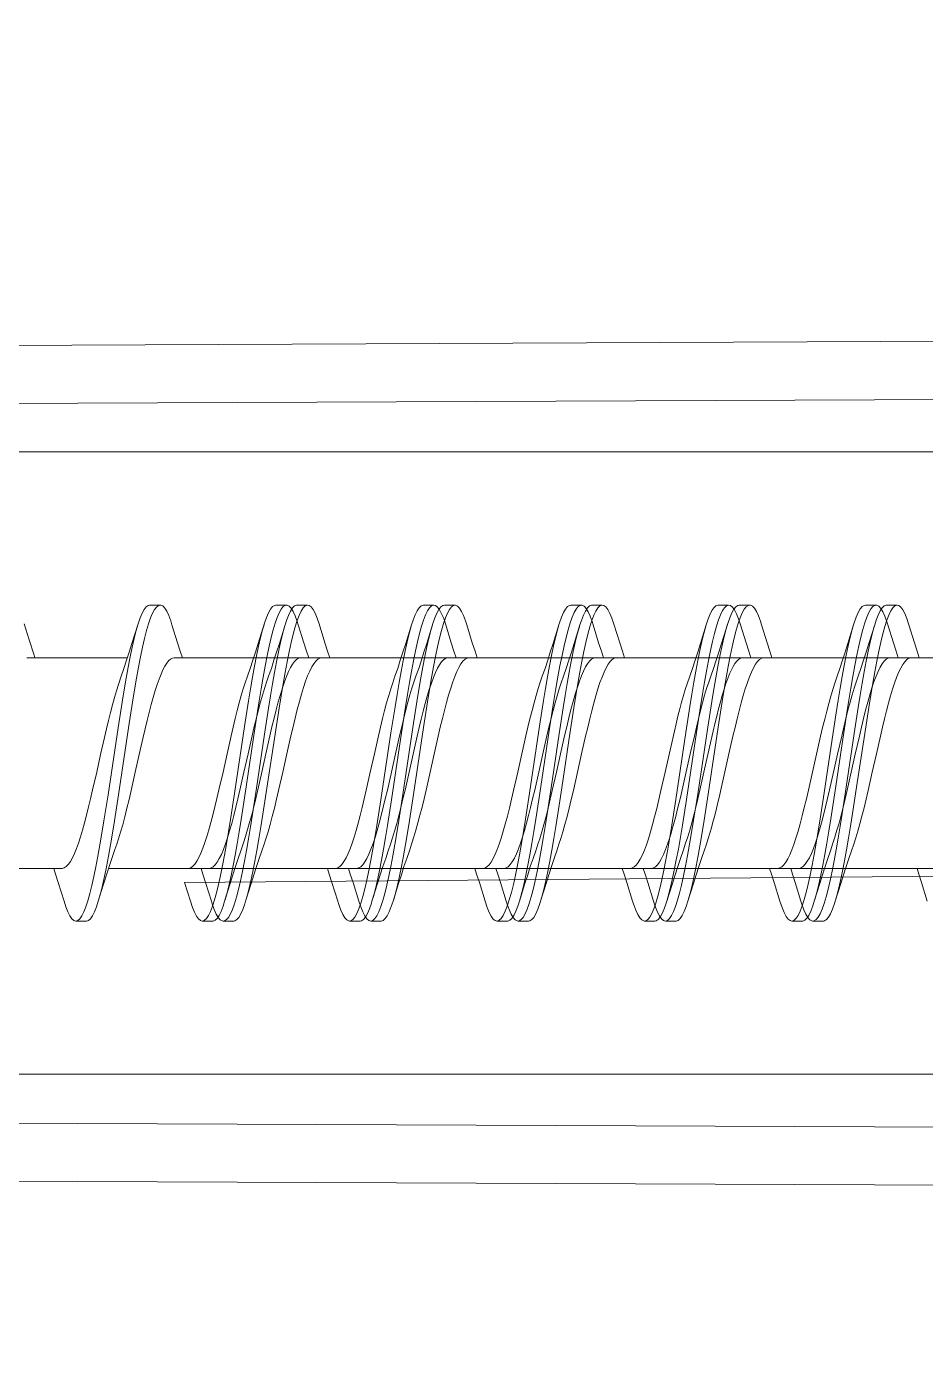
# Model space of a CAD drawing. Header units: millimetres. Extents: x -853320 to 19484, y -510814 to 9708.
# Drawn here: x 14112.3 to 14120.83, y 7580.04 to 7592.81 of the extents above; entities that cross this region are included whole.
import ezdxf

# ---------------------------------------------------------------- set-up
doc = ezdxf.new("R2010")
doc.units = ezdxf.units.MM
for name, color, linetype, lineweight in [('F_DIBOND_soffitto_cassone', 7, 'Continuous', 5), ('F_ELETTRICO', 22, 'Continuous', 5), ('F_IMPIANTO IDRAULICO', 7, 'Continuous', 5), ('F_TUBOLARE sez.40x40', 7, 'Continuous', 5)]:
    doc.layers.add(name, color=color, linetype=linetype, lineweight=lineweight)

# ---------------------------------------------------------------- blocks, each defined once
blk = doc.blocks.new('SCATOLA INCASSO_1 P_sezione e pianta')
at = {"layer": 'F_ELETTRICO'}
for p, q in [((55461.486, -13680.195), (55437.364, -13680.087)), ((55461.477, -13680.747), (55437.364, -13680.639)), ((55462.472, -13681.173), (55437.364, -13681.173)), ((55445.751, -13682.628), (55445.651, -13682.628)), ((55445.951, -13682.628), (55445.851, -13682.628)), ((55447.151, -13682.628), (55447.051, -13682.628)), ((55447.351, -13682.628), (55447.251, -13682.628)), ((55447.291, -13682.652), (55447.31, -13682.68)), ((55447.391, -13682.652), (55447.41, -13682.68)), ((55448.551, -13682.628), (55448.451, -13682.628)), ((55448.751, -13682.628), (55448.651, -13682.628)), ((55449.951, -13682.628), (55449.851, -13682.628)), ((55450.151, -13682.628), (55450.051, -13682.628)), ((55451.351, -13682.628), (55451.251, -13682.628)), ((55451.551, -13682.628), (55451.451, -13682.628)), ((55452.751, -13682.628), (55452.651, -13682.628)), ((55452.704, -13682.669), (55452.723, -13682.704)), ((55452.751, -13682.628), (55452.765, -13682.631)), ((55452.804, -13682.669), (55452.823, -13682.704)), ((55445.731, -13682.722), (55445.75, -13682.772)), ((55445.919, -13682.992), (55445.864, -13682.816)), ((55445.939, -13682.742), (55445.958, -13682.796)), ((55446.119, -13682.992), (55446.064, -13682.816)), ((55447.141, -13682.747), (55447.16, -13682.802)), ((55447.16, -13682.802), (55447.179, -13682.867)), ((55447.319, -13682.992), (55447.26, -13682.802)), ((55447.519, -13682.992), (55447.464, -13682.816)), ((55448.531, -13682.724), (55448.55, -13682.774)), ((55448.719, -13682.992), (55448.664, -13682.816)), ((55448.739, -13682.743), (55448.758, -13682.797)), ((55448.919, -13682.992), (55448.864, -13682.816)), ((55449.941, -13682.748), (55449.96, -13682.803)), ((55450.119, -13682.992), (55450.06, -13682.803)), ((55450.13, -13682.72), (55450.149, -13682.77)), ((55450.319, -13682.992), (55450.264, -13682.816)), ((55451.332, -13682.725), (55451.351, -13682.775)), ((55451.519, -13682.992), (55451.464, -13682.816)), ((55451.54, -13682.744), (55451.559, -13682.799)), ((55451.719, -13682.992), (55451.659, -13682.799)), ((55452.723, -13682.704), (55452.742, -13682.749)), ((55452.742, -13682.749), (55452.761, -13682.805)), ((55452.919, -13682.992), (55452.861, -13682.805)), ((55453.942, -13682.805), (55453.894, -13682.959)), ((55451.762, -13683.128), (55442.717, -13683.128)), ((55444.562, -13683.128), (55445.517, -13683.128)), ((55444.762, -13683.128), (55445.717, -13683.128)), ((55445.962, -13683.128), (55446.917, -13683.128)), ((55446.162, -13683.128), (55447.117, -13683.128)), ((55447.362, -13683.128), (55448.317, -13683.128)), ((55447.562, -13683.128), (55448.517, -13683.128)), ((55448.762, -13683.128), (55449.717, -13683.128)), ((55448.962, -13683.128), (55449.917, -13683.128)), ((55450.162, -13683.128), (55451.117, -13683.128)), ((55450.362, -13683.128), (55451.317, -13683.128)), ((55451.562, -13683.128), (55452.517, -13683.128)), ((55452.962, -13683.128), (55453.917, -13683.128)), ((55447.312, -13683.543), (55447.35, -13683.787)), ((55447.412, -13683.543), (55447.45, -13683.787)), ((55447.52, -13683.592), (55447.558, -13683.838)), ((55447.62, -13683.592), (55447.658, -13683.838)), ((55448.911, -13683.534), (55448.949, -13683.777)), ((55449.011, -13683.534), (55449.049, -13683.777)), ((55450.113, -13683.546), (55450.151, -13683.79)), ((55450.213, -13683.546), (55450.251, -13683.79)), ((55451.711, -13683.537), (55451.749, -13683.78)), ((55451.811, -13683.537), (55451.849, -13683.78)), ((55452.913, -13683.549), (55452.951, -13683.793)), ((55453.013, -13683.549), (55453.051, -13683.793)), ((55445.921, -13683.601), (55445.959, -13683.848)), ((55446.021, -13683.601), (55446.059, -13683.848)), ((55446.129, -13683.651), (55446.167, -13683.9)), ((55446.229, -13683.651), (55446.267, -13683.9)), ((55448.722, -13683.604), (55448.76, -13683.851)), ((55448.822, -13683.604), (55448.86, -13683.851)), ((55450.32, -13683.595), (55450.359, -13683.842)), ((55450.42, -13683.595), (55450.459, -13683.842)), ((55451.522, -13683.607), (55451.56, -13683.854)), ((55451.622, -13683.607), (55451.66, -13683.854)), ((55445.959, -13683.848), (55446.036, -13684.358)), ((55446.059, -13683.848), (55446.136, -13684.358)), ((55447.35, -13683.787), (55447.445, -13684.423)), ((55447.399, -13683.826), (55447.433, -13683.976)), ((55447.45, -13683.787), (55447.545, -13684.423)), ((55447.558, -13683.838), (55447.653, -13684.475)), ((55447.658, -13683.838), (55447.753, -13684.475)), ((55447.801, -13683.976), (55447.767, -13683.826)), ((55448.949, -13683.777), (55449.044, -13684.413)), ((55449.049, -13683.777), (55449.144, -13684.413)), ((55450.151, -13683.79), (55450.246, -13684.426)), ((55450.251, -13683.79), (55450.346, -13684.426)), ((55450.359, -13683.842), (55450.454, -13684.478)), ((55450.459, -13683.842), (55450.554, -13684.478)), ((55451.749, -13683.78), (55451.844, -13684.417)), ((55451.849, -13683.78), (55451.944, -13684.417)), ((55452.951, -13683.793), (55453.046, -13684.43)), ((55453.051, -13683.793), (55453.146, -13684.43)), ((55446.009, -13683.871), (55446.048, -13684.042)), ((55446.167, -13683.9), (55446.244, -13684.41)), ((55446.267, -13683.9), (55446.344, -13684.41)), ((55447.21, -13683.871), (55447.248, -13684.041)), ((55447.616, -13684.041), (55447.577, -13683.871)), ((55448.76, -13683.851), (55448.836, -13684.362)), ((55448.86, -13683.851), (55448.936, -13684.362)), ((55449.216, -13684.041), (55449.177, -13683.87)), ((55450.416, -13684.041), (55450.377, -13683.868)), ((55451.56, -13683.854), (55451.637, -13684.365)), ((55451.66, -13683.854), (55451.737, -13684.365)), ((55451.816, -13684.041), (55451.777, -13683.868)), ((55447.248, -13684.041), (55447.312, -13684.326)), ((55447.68, -13684.326), (55447.616, -13684.041)), ((55445.887, -13684.215), (55445.926, -13684.387)), ((55446.293, -13684.383), (55446.254, -13684.214)), ((55446.493, -13684.385), (55446.454, -13684.214)), ((55448.687, -13684.215), (55448.726, -13684.388)), ((55448.887, -13684.214), (55448.926, -13684.387)), ((55449.093, -13684.386), (55449.055, -13684.215)), ((55450.087, -13684.214), (55450.125, -13684.384)), ((55450.287, -13684.214), (55450.325, -13684.384)), ((55450.693, -13684.385), (55450.655, -13684.214)), ((55451.487, -13684.214), (55451.526, -13684.387)), ((55451.686, -13684.213), (55451.724, -13684.381)), ((55452.093, -13684.383), (55452.054, -13684.214)), ((55452.887, -13684.215), (55452.926, -13684.388)), ((55453.293, -13684.383), (55453.254, -13684.214)), ((55446.036, -13684.358), (55446.074, -13684.607)), ((55446.136, -13684.358), (55446.174, -13684.607)), ((55447.312, -13684.326), (55447.341, -13684.454)), ((55447.709, -13684.454), (55447.68, -13684.326)), ((55446.244, -13684.41), (55446.282, -13684.657)), ((55446.344, -13684.41), (55446.382, -13684.657)), ((55447.445, -13684.423), (55447.484, -13684.669)), ((55447.545, -13684.423), (55447.584, -13684.669)), ((55447.653, -13684.475), (55447.691, -13684.718)), ((55447.753, -13684.475), (55447.791, -13684.718)), ((55448.836, -13684.362), (55448.874, -13684.61)), ((55448.936, -13684.362), (55448.974, -13684.61)), ((55449.044, -13684.413), (55449.082, -13684.66)), ((55449.144, -13684.413), (55449.182, -13684.66)), ((55450.246, -13684.426), (55450.284, -13684.672)), ((55450.346, -13684.426), (55450.384, -13684.672)), ((55450.454, -13684.478), (55450.492, -13684.721)), ((55450.554, -13684.478), (55450.592, -13684.721)), ((55451.637, -13684.365), (55451.675, -13684.613)), ((55451.737, -13684.365), (55451.775, -13684.613)), ((55451.844, -13684.417), (55451.883, -13684.663)), ((55451.944, -13684.417), (55451.983, -13684.663)), ((55453.046, -13684.43), (55453.085, -13684.675)), ((55453.146, -13684.43), (55453.185, -13684.675)), ((55447.445, -13684.843), (55447.463, -13684.897)), ((55447.535, -13685.111), (55447.56, -13685.189)), ((55447.541, -13685.006), (55447.56, -13685.107)), ((55447.56, -13685.107), (55447.579, -13685.2)), ((55452.385, -13685.128), (55443.34, -13685.128)), ((55445.185, -13685.128), (55446.14, -13685.128)), ((55445.385, -13685.128), (55446.34, -13685.128)), ((55446.585, -13685.128), (55447.54, -13685.128)), ((55446.785, -13685.128), (55447.74, -13685.128)), ((55447.56, -13685.189), (55447.586, -13685.27)), ((55447.985, -13685.128), (55448.94, -13685.128)), ((55448.185, -13685.128), (55449.14, -13685.128)), ((55449.385, -13685.128), (55450.34, -13685.128)), ((55449.585, -13685.128), (55450.54, -13685.128)), ((55450.785, -13685.128), (55451.74, -13685.128)), ((55450.985, -13685.128), (55451.94, -13685.128)), ((55452.185, -13685.128), (55453.14, -13685.128)), ((55453.148, -13685.152), (55453.194, -13685.296)), ((55453.585, -13685.128), (55454.54, -13685.128)), ((55446.186, -13685.27), (55446.239, -13685.44)), ((55446.386, -13685.27), (55446.439, -13685.44)), ((55447.586, -13685.27), (55447.639, -13685.44)), ((55447.786, -13685.27), (55447.844, -13685.457)), ((55448.986, -13685.27), (55449.039, -13685.44)), ((55449.186, -13685.27), (55449.239, -13685.44)), ((55450.386, -13685.27), (55450.439, -13685.44)), ((55450.586, -13685.27), (55450.639, -13685.44)), ((55451.786, -13685.27), (55451.839, -13685.44)), ((55451.986, -13685.27), (55452.039, -13685.44)), ((55453.194, -13685.296), (55453.239, -13685.44)), ((55446.345, -13685.461), (55446.364, -13685.515)), ((55446.553, -13685.484), (55446.572, -13685.534)), ((55447.755, -13685.49), (55447.774, -13685.539)), ((55447.944, -13685.457), (55447.963, -13685.511)), ((55449.146, -13685.463), (55449.165, -13685.516)), ((55449.354, -13685.486), (55449.373, -13685.535)), ((55450.556, -13685.491), (55450.575, -13685.54)), ((55450.744, -13685.458), (55450.763, -13685.512)), ((55451.946, -13685.464), (55451.965, -13685.517)), ((55452.154, -13685.487), (55452.173, -13685.536)), ((55453.356, -13685.493), (55453.375, -13685.541)), ((55446.351, -13685.628), (55446.451, -13685.628)), ((55446.551, -13685.628), (55446.651, -13685.628)), ((55447.751, -13685.628), (55447.851, -13685.628)), ((55447.951, -13685.628), (55448.051, -13685.628)), ((55449.151, -13685.628), (55449.251, -13685.628)), ((55449.351, -13685.628), (55449.451, -13685.628)), ((55450.551, -13685.628), (55450.651, -13685.628)), ((55450.751, -13685.628), (55450.851, -13685.628)), ((55451.951, -13685.628), (55452.051, -13685.628)), ((55452.151, -13685.628), (55452.251, -13685.628)), ((55453.351, -13685.628), (55453.451, -13685.628)), ((55468.094, -13687.082), (55437.364, -13687.082)), ((55437.364, -13687.617), (55468.094, -13687.489)), ((55437.364, -13688.169), (55468.094, -13688.041))]:
    blk.add_line(p, q, dxfattribs=at)
for points in [[(55445.539, -13682.816), (55445.559, -13682.754), (55445.578, -13682.707), (55445.598, -13682.671), (55445.617, -13682.646), (55445.636, -13682.631), (55445.651, -13682.628)], [(55445.651, -13682.628), (55445.655, -13682.628), (55445.674, -13682.635), (55445.693, -13682.654), (55445.712, -13682.683), (55445.731, -13682.722)], [(55445.739, -13682.816), (55445.748, -13682.786), (55445.767, -13682.733), (55445.786, -13682.691), (55445.805, -13682.66), (55445.824, -13682.639), (55445.843, -13682.629), (55445.851, -13682.628)], [(55445.751, -13682.628), (55445.755, -13682.628), (55445.774, -13682.635), (55445.793, -13682.654), (55445.812, -13682.683), (55445.831, -13682.722), (55445.85, -13682.772), (55445.864, -13682.816)], [(55445.851, -13682.628), (55445.863, -13682.63), (55445.882, -13682.642), (55445.901, -13682.664), (55445.92, -13682.698), (55445.939, -13682.742)], [(55445.951, -13682.628), (55445.963, -13682.63), (55445.982, -13682.642), (55446.001, -13682.664), (55446.02, -13682.698), (55446.039, -13682.742), (55446.058, -13682.796), (55446.064, -13682.816)], [(55446.939, -13682.816), (55446.95, -13682.78), (55446.969, -13682.728), (55446.988, -13682.687), (55447.007, -13682.657), (55447.026, -13682.637), (55447.045, -13682.628), (55447.051, -13682.628)], [(55447.051, -13682.628), (55447.064, -13682.63), (55447.084, -13682.643), (55447.103, -13682.667), (55447.122, -13682.702), (55447.141, -13682.747)], [(55447.139, -13682.816), (55447.158, -13682.757), (55447.177, -13682.71), (55447.196, -13682.674), (55447.215, -13682.648), (55447.234, -13682.632), (55447.251, -13682.628)], [(55447.151, -13682.628), (55447.164, -13682.63), (55447.184, -13682.643), (55447.203, -13682.667), (55447.222, -13682.702), (55447.241, -13682.747), (55447.26, -13682.802)], [(55447.251, -13682.628), (55447.253, -13682.628), (55447.272, -13682.634), (55447.291, -13682.652)], [(55447.31, -13682.68), (55447.329, -13682.719), (55447.348, -13682.768)], [(55447.351, -13682.628), (55447.353, -13682.628), (55447.372, -13682.634), (55447.391, -13682.652)], [(55447.41, -13682.68), (55447.429, -13682.719), (55447.448, -13682.768), (55447.464, -13682.816)], [(55448.341, -13682.808), (55448.36, -13682.752), (55448.379, -13682.706), (55448.398, -13682.67), (55448.417, -13682.645), (55448.436, -13682.631), (55448.451, -13682.628)], [(55448.451, -13682.628), (55448.455, -13682.628), (55448.474, -13682.636), (55448.493, -13682.654), (55448.512, -13682.684), (55448.531, -13682.724)], [(55448.539, -13682.816), (55448.549, -13682.784), (55448.568, -13682.732), (55448.587, -13682.69), (55448.606, -13682.659), (55448.625, -13682.638), (55448.644, -13682.629), (55448.651, -13682.628)], [(55448.551, -13682.628), (55448.555, -13682.628), (55448.574, -13682.636), (55448.593, -13682.654), (55448.612, -13682.684), (55448.631, -13682.724), (55448.65, -13682.774), (55448.664, -13682.816)], [(55448.651, -13682.628), (55448.663, -13682.63), (55448.682, -13682.642), (55448.701, -13682.665), (55448.72, -13682.699), (55448.739, -13682.743)], [(55448.751, -13682.628), (55448.763, -13682.63), (55448.782, -13682.642), (55448.801, -13682.665), (55448.82, -13682.699), (55448.839, -13682.743), (55448.858, -13682.797), (55448.864, -13682.816)], [(55449.739, -13682.816), (55449.751, -13682.778), (55449.77, -13682.727), (55449.789, -13682.687), (55449.808, -13682.656), (55449.827, -13682.637), (55449.846, -13682.628), (55449.851, -13682.628)], [(55449.851, -13682.628), (55449.865, -13682.631), (55449.884, -13682.644), (55449.903, -13682.668), (55449.922, -13682.703), (55449.941, -13682.748)], [(55449.939, -13682.816), (55449.958, -13682.756), (55449.978, -13682.709), (55449.997, -13682.673), (55450.016, -13682.647), (55450.035, -13682.632), (55450.051, -13682.628)], [(55449.951, -13682.628), (55449.965, -13682.631), (55449.984, -13682.644), (55450.003, -13682.668), (55450.022, -13682.703), (55450.041, -13682.748), (55450.06, -13682.803)], [(55450.051, -13682.628), (55450.054, -13682.628), (55450.073, -13682.635), (55450.092, -13682.652), (55450.111, -13682.681), (55450.13, -13682.72)], [(55450.151, -13682.628), (55450.154, -13682.628), (55450.173, -13682.635), (55450.192, -13682.652), (55450.211, -13682.681), (55450.23, -13682.72), (55450.249, -13682.77), (55450.264, -13682.816)], [(55451.141, -13682.807), (55451.16, -13682.751), (55451.179, -13682.705), (55451.199, -13682.67), (55451.218, -13682.645), (55451.237, -13682.631), (55451.251, -13682.628)], [(55451.251, -13682.628), (55451.256, -13682.628), (55451.275, -13682.636), (55451.294, -13682.655), (55451.313, -13682.685), (55451.332, -13682.725)], [(55451.339, -13682.816), (55451.349, -13682.783), (55451.368, -13682.731), (55451.387, -13682.689), (55451.406, -13682.658), (55451.425, -13682.638), (55451.444, -13682.628), (55451.451, -13682.628)], [(55451.351, -13682.628), (55451.356, -13682.628), (55451.375, -13682.636), (55451.394, -13682.655), (55451.413, -13682.685), (55451.432, -13682.725), (55451.451, -13682.775), (55451.464, -13682.816)], [(55451.451, -13682.628), (55451.463, -13682.63), (55451.483, -13682.642), (55451.502, -13682.666), (55451.521, -13682.7), (55451.54, -13682.744)], [(55451.551, -13682.628), (55451.563, -13682.63), (55451.583, -13682.642), (55451.602, -13682.666), (55451.621, -13682.7), (55451.64, -13682.744), (55451.659, -13682.799)], [(55452.539, -13682.816), (55452.551, -13682.777), (55452.57, -13682.726), (55452.589, -13682.686), (55452.608, -13682.656), (55452.627, -13682.636), (55452.646, -13682.628), (55452.651, -13682.628)], [(55452.651, -13682.628), (55452.665, -13682.631), (55452.684, -13682.644), (55452.704, -13682.669)], [(55452.765, -13682.631), (55452.784, -13682.644), (55452.804, -13682.669)], [(55445.539, -13682.816), (55445.486, -13682.985), (55445.46, -13683.066), (55445.44, -13683.128)], [(55445.739, -13682.816), (55445.686, -13682.985), (55445.66, -13683.066), (55445.64, -13683.128)], [(55445.75, -13682.772), (55445.769, -13682.832), (55445.788, -13682.901), (55445.807, -13682.98), (55445.826, -13683.066), (55445.845, -13683.161)], [(55445.864, -13682.816), (55445.869, -13682.832), (55445.888, -13682.901), (55445.907, -13682.98), (55445.926, -13683.066), (55445.945, -13683.161)], [(55445.958, -13682.796), (55445.977, -13682.859), (55445.996, -13682.933)], [(55446.064, -13682.816), (55446.077, -13682.859), (55446.096, -13682.933), (55446.115, -13683.014), (55446.134, -13683.104)], [(55446.939, -13682.816), (55446.886, -13682.985), (55446.86, -13683.066), (55446.84, -13683.128)], [(55447.139, -13682.816), (55447.086, -13682.985), (55447.06, -13683.066), (55447.04, -13683.128)], [(55447.264, -13682.816), (55447.279, -13682.867), (55447.298, -13682.94), (55447.317, -13683.023), (55447.336, -13683.114), (55447.355, -13683.212), (55447.374, -13683.317), (55447.393, -13683.427), (55447.412, -13683.543)], [(55447.348, -13682.768), (55447.368, -13682.827), (55447.387, -13682.896), (55447.406, -13682.973), (55447.425, -13683.059), (55447.444, -13683.153), (55447.463, -13683.254), (55447.482, -13683.361), (55447.501, -13683.474), (55447.52, -13683.592)], [(55447.464, -13682.816), (55447.468, -13682.827), (55447.487, -13682.896), (55447.506, -13682.973), (55447.525, -13683.059), (55447.544, -13683.153)], [(55448.341, -13682.808), (55448.286, -13682.985), (55448.26, -13683.066), (55448.24, -13683.128)], [(55448.539, -13682.816), (55448.486, -13682.985), (55448.46, -13683.066), (55448.44, -13683.128)], [(55448.55, -13682.774), (55448.569, -13682.834), (55448.589, -13682.903), (55448.608, -13682.982), (55448.627, -13683.069), (55448.646, -13683.163)], [(55448.664, -13682.816), (55448.669, -13682.834), (55448.689, -13682.903), (55448.708, -13682.982), (55448.727, -13683.069), (55448.746, -13683.163)], [(55448.758, -13682.797), (55448.777, -13682.861), (55448.796, -13682.935)], [(55448.864, -13682.816), (55448.877, -13682.861), (55448.896, -13682.935), (55448.915, -13683.016), (55448.934, -13683.107)], [(55449.739, -13682.816), (55449.686, -13682.985), (55449.66, -13683.066), (55449.64, -13683.128)], [(55449.939, -13682.816), (55449.886, -13682.985), (55449.86, -13683.066), (55449.84, -13683.128)], [(55449.96, -13682.803), (55449.979, -13682.868), (55449.998, -13682.942), (55450.017, -13683.025), (55450.036, -13683.116)], [(55450.064, -13682.816), (55450.079, -13682.868), (55450.098, -13682.942), (55450.117, -13683.025), (55450.136, -13683.116)], [(55450.149, -13682.77), (55450.168, -13682.829), (55450.187, -13682.898), (55450.206, -13682.975), (55450.225, -13683.062), (55450.244, -13683.156)], [(55450.264, -13682.816), (55450.268, -13682.829), (55450.287, -13682.898), (55450.306, -13682.975), (55450.325, -13683.062), (55450.344, -13683.156)], [(55451.141, -13682.807), (55451.086, -13682.985), (55451.06, -13683.066), (55451.04, -13683.128)], [(55451.339, -13682.816), (55451.286, -13682.985), (55451.26, -13683.066), (55451.24, -13683.128)], [(55451.351, -13682.775), (55451.37, -13682.835), (55451.389, -13682.905), (55451.408, -13682.984), (55451.427, -13683.071), (55451.446, -13683.166)], [(55451.464, -13682.816), (55451.47, -13682.835), (55451.489, -13682.905), (55451.508, -13682.984), (55451.527, -13683.071), (55451.546, -13683.166)], [(55451.559, -13682.799), (55451.578, -13682.863), (55451.597, -13682.936)], [(55451.664, -13682.816), (55451.678, -13682.863), (55451.697, -13682.936), (55451.716, -13683.019), (55451.735, -13683.109)], [(55452.539, -13682.816), (55452.486, -13682.985), (55452.46, -13683.066), (55452.44, -13683.128)], [(55452.761, -13682.805), (55452.78, -13682.87), (55452.799, -13682.944), (55452.818, -13683.028), (55452.837, -13683.119), (55452.856, -13683.217), (55452.875, -13683.322), (55452.894, -13683.433), (55452.913, -13683.549)], [(55452.823, -13682.704), (55452.842, -13682.749), (55452.861, -13682.805)], [(55452.864, -13682.816), (55452.88, -13682.87), (55452.899, -13682.944), (55452.918, -13683.028), (55452.937, -13683.119)], [(55445.996, -13682.933), (55446.015, -13683.014), (55446.034, -13683.104)], [(55447.179, -13682.867), (55447.198, -13682.94), (55447.217, -13683.023), (55447.236, -13683.114)], [(55448.796, -13682.935), (55448.815, -13683.016), (55448.834, -13683.107)], [(55451.597, -13682.936), (55451.616, -13683.019), (55451.635, -13683.109)], [(55446.04, -13683.359), (55446.021, -13683.303), (55445.995, -13683.229), (55445.97, -13683.152), (55445.945, -13683.073), (55445.919, -13682.992)], [(55446.244, -13683.37), (55446.221, -13683.303), (55446.195, -13683.229), (55446.17, -13683.152), (55446.145, -13683.073), (55446.119, -13682.992)], [(55447.44, -13683.359), (55447.421, -13683.303), (55447.395, -13683.229), (55447.37, -13683.152), (55447.345, -13683.073), (55447.319, -13682.992)], [(55447.621, -13683.303), (55447.595, -13683.229), (55447.57, -13683.152), (55447.545, -13683.073), (55447.519, -13682.992)], [(55448.842, -13683.366), (55448.821, -13683.303), (55448.795, -13683.229), (55448.77, -13683.152), (55448.745, -13683.073), (55448.719, -13682.992)], [(55449.04, -13683.359), (55449.021, -13683.303), (55448.995, -13683.229), (55448.97, -13683.152), (55448.945, -13683.073), (55448.919, -13682.992)], [(55450.24, -13683.359), (55450.221, -13683.303), (55450.195, -13683.229), (55450.17, -13683.152), (55450.145, -13683.073), (55450.119, -13682.992)], [(55450.442, -13683.365), (55450.421, -13683.303), (55450.395, -13683.229), (55450.37, -13683.152), (55450.345, -13683.073), (55450.319, -13682.992)], [(55451.64, -13683.359), (55451.621, -13683.303), (55451.595, -13683.229), (55451.57, -13683.152), (55451.545, -13683.073), (55451.519, -13682.992)], [(55451.842, -13683.366), (55451.821, -13683.303), (55451.795, -13683.229), (55451.77, -13683.152), (55451.745, -13683.073), (55451.719, -13682.992)], [(55453.021, -13683.303), (55452.995, -13683.229), (55452.97, -13683.152), (55452.945, -13683.073), (55452.919, -13682.992)], [(55453.894, -13682.959), (55453.848, -13683.103), (55453.84, -13683.128)], [(55445.517, -13683.128), (55445.519, -13683.128), (55445.539, -13683.133), (55445.559, -13683.145), (55445.579, -13683.165), (55445.598, -13683.193), (55445.617, -13683.227), (55445.637, -13683.268), (55445.656, -13683.315), (55445.675, -13683.368), (55445.694, -13683.427), (55445.713, -13683.49), (55445.732, -13683.559), (55445.752, -13683.631), (55445.771, -13683.708), (55445.79, -13683.788), (55445.81, -13683.871)], [(55445.717, -13683.128), (55445.736, -13683.131), (55445.755, -13683.142), (55445.774, -13683.16), (55445.793, -13683.185), (55445.813, -13683.218), (55445.832, -13683.257), (55445.851, -13683.303), (55445.871, -13683.355), (55445.89, -13683.414), (55445.91, -13683.479), (55445.93, -13683.55), (55445.95, -13683.626), (55445.97, -13683.705), (55445.99, -13683.787), (55446.009, -13683.871)], [(55445.845, -13683.161), (55445.864, -13683.262), (55445.883, -13683.37), (55445.902, -13683.483), (55445.921, -13683.601)], [(55445.945, -13683.161), (55445.964, -13683.262), (55445.983, -13683.37), (55446.002, -13683.483), (55446.021, -13683.601)], [(55446.034, -13683.104), (55446.053, -13683.202), (55446.072, -13683.306), (55446.091, -13683.416), (55446.11, -13683.531), (55446.129, -13683.651)], [(55446.134, -13683.104), (55446.153, -13683.202), (55446.172, -13683.306), (55446.191, -13683.416), (55446.21, -13683.531), (55446.229, -13683.651)], [(55446.917, -13683.128), (55446.937, -13683.132), (55446.957, -13683.143), (55446.976, -13683.163), (55446.996, -13683.189), (55447.015, -13683.222), (55447.034, -13683.263), (55447.054, -13683.31), (55447.073, -13683.363), (55447.093, -13683.422), (55447.112, -13683.487), (55447.132, -13683.557), (55447.152, -13683.631), (55447.171, -13683.709), (55447.19, -13683.789), (55447.21, -13683.871)], [(55447.117, -13683.128), (55447.12, -13683.128), (55447.139, -13683.132), (55447.157, -13683.144)], [(55447.157, -13683.144), (55447.174, -13683.16), (55447.191, -13683.182), (55447.208, -13683.21), (55447.225, -13683.243), (55447.242, -13683.281), (55447.26, -13683.325), (55447.277, -13683.373), (55447.294, -13683.427), (55447.312, -13683.485), (55447.329, -13683.547), (55447.347, -13683.613), (55447.364, -13683.682), (55447.382, -13683.754), (55447.399, -13683.826)], [(55447.236, -13683.114), (55447.255, -13683.212), (55447.274, -13683.317), (55447.293, -13683.427), (55447.312, -13683.543)], [(55447.544, -13683.153), (55447.563, -13683.254), (55447.582, -13683.361), (55447.601, -13683.474), (55447.62, -13683.592)], [(55448.317, -13683.128), (55448.338, -13683.132), (55448.357, -13683.144), (55448.377, -13683.163), (55448.396, -13683.19), (55448.416, -13683.223), (55448.435, -13683.264), (55448.454, -13683.311), (55448.474, -13683.364), (55448.493, -13683.423), (55448.513, -13683.488), (55448.532, -13683.558), (55448.552, -13683.632), (55448.571, -13683.709), (55448.59, -13683.789), (55448.61, -13683.871)], [(55448.517, -13683.128), (55448.535, -13683.131), (55448.554, -13683.141), (55448.573, -13683.159), (55448.592, -13683.184), (55448.611, -13683.215), (55448.63, -13683.254), (55448.649, -13683.299), (55448.669, -13683.35), (55448.688, -13683.408), (55448.708, -13683.473), (55448.728, -13683.544), (55448.749, -13683.619), (55448.769, -13683.699), (55448.789, -13683.783), (55448.809, -13683.868)], [(55448.646, -13683.163), (55448.665, -13683.265), (55448.684, -13683.373), (55448.703, -13683.486), (55448.722, -13683.604)], [(55448.746, -13683.163), (55448.765, -13683.265), (55448.784, -13683.373), (55448.803, -13683.486), (55448.822, -13683.604)], [(55448.834, -13683.107), (55448.854, -13683.204), (55448.873, -13683.308), (55448.892, -13683.419), (55448.911, -13683.534)], [(55448.934, -13683.107), (55448.954, -13683.204), (55448.973, -13683.308), (55448.992, -13683.419), (55449.011, -13683.534)], [(55449.717, -13683.128), (55449.736, -13683.131), (55449.755, -13683.142), (55449.775, -13683.161), (55449.794, -13683.186), (55449.813, -13683.219), (55449.833, -13683.258), (55449.852, -13683.305), (55449.871, -13683.357), (55449.891, -13683.416), (55449.911, -13683.482), (55449.931, -13683.553), (55449.951, -13683.628), (55449.97, -13683.706), (55449.99, -13683.788), (55450.01, -13683.871)], [(55449.917, -13683.128), (55449.939, -13683.133), (55449.959, -13683.146), (55449.979, -13683.166), (55449.999, -13683.194), (55450.018, -13683.228), (55450.037, -13683.269), (55450.056, -13683.316), (55450.075, -13683.369), (55450.095, -13683.428), (55450.114, -13683.492), (55450.133, -13683.561), (55450.152, -13683.634), (55450.171, -13683.71), (55450.191, -13683.79), (55450.21, -13683.872)], [(55450.036, -13683.116), (55450.055, -13683.214), (55450.074, -13683.319), (55450.094, -13683.43), (55450.113, -13683.546)], [(55450.136, -13683.116), (55450.155, -13683.214), (55450.174, -13683.319), (55450.194, -13683.43), (55450.213, -13683.546)], [(55450.244, -13683.156), (55450.263, -13683.257), (55450.282, -13683.364), (55450.301, -13683.477), (55450.32, -13683.595)], [(55450.344, -13683.156), (55450.363, -13683.257), (55450.382, -13683.364), (55450.401, -13683.477), (55450.42, -13683.595)], [(55451.117, -13683.128), (55451.135, -13683.131), (55451.154, -13683.141), (55451.173, -13683.159), (55451.192, -13683.184), (55451.211, -13683.215), (55451.23, -13683.254), (55451.25, -13683.299), (55451.269, -13683.351), (55451.289, -13683.409), (55451.308, -13683.474), (55451.329, -13683.544), (55451.349, -13683.62), (55451.369, -13683.7), (55451.389, -13683.783), (55451.409, -13683.869)], [(55451.317, -13683.128), (55451.337, -13683.132), (55451.356, -13683.143), (55451.376, -13683.162), (55451.395, -13683.187), (55451.414, -13683.22), (55451.433, -13683.259), (55451.452, -13683.305), (55451.471, -13683.356), (55451.49, -13683.413), (55451.509, -13683.477), (55451.529, -13683.546), (55451.549, -13683.621), (55451.569, -13683.7), (55451.589, -13683.783), (55451.609, -13683.868)], [(55451.446, -13683.166), (55451.465, -13683.267), (55451.484, -13683.376), (55451.503, -13683.489), (55451.522, -13683.607)], [(55451.546, -13683.166), (55451.565, -13683.267), (55451.584, -13683.376), (55451.603, -13683.489), (55451.622, -13683.607)], [(55451.635, -13683.109), (55451.654, -13683.207), (55451.673, -13683.311), (55451.692, -13683.422), (55451.711, -13683.537)], [(55451.735, -13683.109), (55451.754, -13683.207), (55451.773, -13683.311), (55451.792, -13683.422), (55451.811, -13683.537)], [(55452.517, -13683.128), (55452.535, -13683.131), (55452.553, -13683.141), (55452.571, -13683.157), (55452.589, -13683.178)], [(55452.589, -13683.178), (55452.607, -13683.207), (55452.625, -13683.242), (55452.643, -13683.283), (55452.661, -13683.33), (55452.68, -13683.382), (55452.698, -13683.44), (55452.717, -13683.504), (55452.736, -13683.573), (55452.755, -13683.647), (55452.775, -13683.723), (55452.794, -13683.802), (55452.812, -13683.883)], [(55452.937, -13683.119), (55452.956, -13683.217), (55452.975, -13683.322), (55452.994, -13683.433), (55453.013, -13683.549)], [(55447.767, -13683.826), (55447.75, -13683.754), (55447.733, -13683.683), (55447.715, -13683.614), (55447.698, -13683.548), (55447.68, -13683.486), (55447.663, -13683.428), (55447.645, -13683.374), (55447.621, -13683.303)], [(55453.18, -13683.884), (55453.162, -13683.803), (55453.143, -13683.724), (55453.124, -13683.648), (55453.105, -13683.575), (55453.086, -13683.506), (55453.067, -13683.442), (55453.048, -13683.383), (55453.021, -13683.303)], [(55446.177, -13683.871), (55446.158, -13683.787), (55446.138, -13683.705), (55446.118, -13683.626), (55446.098, -13683.551), (55446.078, -13683.48), (55446.058, -13683.415), (55446.04, -13683.359)], [(55446.378, -13683.873), (55446.359, -13683.79), (55446.339, -13683.711), (55446.32, -13683.634), (55446.301, -13683.561), (55446.282, -13683.493), (55446.263, -13683.429), (55446.244, -13683.37)], [(55447.577, -13683.871), (55447.558, -13683.788), (55447.539, -13683.707), (55447.519, -13683.629), (55447.499, -13683.555), (55447.479, -13683.484), (55447.46, -13683.419), (55447.44, -13683.359)], [(55448.977, -13683.87), (55448.958, -13683.787), (55448.938, -13683.706), (55448.919, -13683.628), (55448.9, -13683.556), (55448.88, -13683.488), (55448.861, -13683.424), (55448.842, -13683.366)], [(55449.177, -13683.87), (55449.158, -13683.788), (55449.139, -13683.707), (55449.119, -13683.63), (55449.1, -13683.556), (55449.08, -13683.486), (55449.061, -13683.421), (55449.04, -13683.359)], [(55450.377, -13683.868), (55450.357, -13683.783), (55450.337, -13683.701), (55450.317, -13683.623), (55450.298, -13683.549), (55450.278, -13683.48), (55450.259, -13683.416), (55450.24, -13683.359)], [(55450.577, -13683.87), (55450.558, -13683.787), (55450.538, -13683.706), (55450.519, -13683.629), (55450.5, -13683.556), (55450.48, -13683.487), (55450.461, -13683.424), (55450.442, -13683.365)], [(55451.777, -13683.868), (55451.757, -13683.782), (55451.737, -13683.699), (55451.717, -13683.62), (55451.697, -13683.545), (55451.677, -13683.475), (55451.657, -13683.411), (55451.64, -13683.359)], [(55451.977, -13683.87), (55451.958, -13683.787), (55451.938, -13683.706), (55451.919, -13683.628), (55451.9, -13683.555), (55451.88, -13683.487), (55451.861, -13683.424), (55451.842, -13683.366)], [(55445.81, -13683.871), (55445.848, -13684.041), (55445.887, -13684.215)], [(55446.254, -13684.214), (55446.216, -13684.042), (55446.177, -13683.871)], [(55446.454, -13684.214), (55446.416, -13684.042), (55446.378, -13683.873)], [(55447.433, -13683.976), (55447.487, -13684.214), (55447.525, -13684.384)], [(55447.894, -13684.389), (55447.855, -13684.215), (55447.801, -13683.976)], [(55448.61, -13683.871), (55448.648, -13684.041), (55448.687, -13684.215)], [(55448.809, -13683.868), (55448.848, -13684.041), (55448.887, -13684.214)], [(55449.055, -13684.215), (55449.016, -13684.041), (55448.977, -13683.87)], [(55450.01, -13683.871), (55450.048, -13684.042), (55450.087, -13684.214)], [(55450.21, -13683.872), (55450.248, -13684.042), (55450.287, -13684.214)], [(55450.655, -13684.214), (55450.616, -13684.041), (55450.577, -13683.87)], [(55451.409, -13683.869), (55451.448, -13684.041), (55451.487, -13684.214)], [(55451.609, -13683.868), (55451.648, -13684.041), (55451.686, -13684.213)], [(55452.054, -13684.214), (55452.016, -13684.041), (55451.977, -13683.87)], [(55452.812, -13683.883), (55452.849, -13684.046), (55452.887, -13684.215)], [(55453.254, -13684.214), (55453.217, -13684.046), (55453.18, -13683.884)], [(55446.048, -13684.042), (55446.087, -13684.214), (55446.125, -13684.384)], [(55449.294, -13684.388), (55449.255, -13684.215), (55449.216, -13684.041)], [(55450.493, -13684.385), (55450.455, -13684.215), (55450.416, -13684.041)], [(55451.893, -13684.385), (55451.855, -13684.214), (55451.816, -13684.041)], [(55445.926, -13684.387), (55445.946, -13684.472), (55445.965, -13684.553), (55445.985, -13684.631), (55446.004, -13684.705), (55446.024, -13684.773), (55446.043, -13684.837), (55446.063, -13684.897)], [(55446.125, -13684.384), (55446.144, -13684.467), (55446.164, -13684.547), (55446.183, -13684.624), (55446.202, -13684.697), (55446.222, -13684.766), (55446.241, -13684.83), (55446.26, -13684.889)], [(55446.585, -13685.128), (55446.583, -13685.128), (55446.563, -13685.123), (55446.543, -13685.11), (55446.523, -13685.089), (55446.504, -13685.061), (55446.484, -13685.027), (55446.465, -13684.986), (55446.446, -13684.939), (55446.427, -13684.886), (55446.408, -13684.827), (55446.389, -13684.763), (55446.369, -13684.694), (55446.35, -13684.621), (55446.331, -13684.545), (55446.312, -13684.465), (55446.293, -13684.383)], [(55446.785, -13685.128), (55446.767, -13685.124), (55446.747, -13685.113), (55446.728, -13685.095), (55446.709, -13685.07), (55446.69, -13685.037), (55446.671, -13684.998), (55446.651, -13684.952), (55446.632, -13684.9), (55446.612, -13684.841), (55446.592, -13684.776), (55446.572, -13684.705), (55446.552, -13684.63), (55446.533, -13684.551), (55446.513, -13684.469), (55446.493, -13684.385)], [(55447.341, -13684.454), (55447.356, -13684.516), (55447.371, -13684.576), (55447.386, -13684.634), (55447.4, -13684.69), (55447.415, -13684.744), (55447.43, -13684.795), (55447.445, -13684.843)], [(55447.525, -13684.384), (55447.544, -13684.466), (55447.563, -13684.546), (55447.583, -13684.623), (55447.602, -13684.696), (55447.621, -13684.765), (55447.64, -13684.829), (55447.66, -13684.887)], [(55447.813, -13684.843), (55447.798, -13684.795), (55447.783, -13684.744), (55447.768, -13684.69), (55447.754, -13684.634), (55447.739, -13684.576), (55447.724, -13684.516), (55447.709, -13684.454)], [(55448.185, -13685.128), (55448.167, -13685.124), (55448.148, -13685.114), (55448.129, -13685.096), (55448.11, -13685.071), (55448.091, -13685.039), (55448.071, -13685), (55448.052, -13684.955), (55448.033, -13684.904), (55448.014, -13684.847), (55447.994, -13684.782), (55447.974, -13684.712), (55447.954, -13684.637), (55447.934, -13684.558), (55447.914, -13684.474), (55447.894, -13684.389)], [(55448.726, -13684.388), (55448.746, -13684.474), (55448.766, -13684.556), (55448.786, -13684.636), (55448.806, -13684.71), (55448.826, -13684.78), (55448.845, -13684.844), (55448.863, -13684.897)], [(55448.926, -13684.387), (55448.946, -13684.472), (55448.966, -13684.555), (55448.986, -13684.635), (55449.006, -13684.711), (55449.026, -13684.781), (55449.046, -13684.846), (55449.063, -13684.897)], [(55449.385, -13685.128), (55449.365, -13685.124), (55449.345, -13685.112), (55449.325, -13685.092), (55449.306, -13685.065), (55449.286, -13685.031), (55449.267, -13684.99), (55449.248, -13684.943), (55449.228, -13684.89), (55449.209, -13684.832), (55449.19, -13684.768), (55449.171, -13684.7), (55449.152, -13684.627), (55449.132, -13684.55), (55449.113, -13684.469), (55449.093, -13684.386)], [(55449.585, -13685.128), (55449.568, -13685.125), (55449.547, -13685.113), (55449.527, -13685.094), (55449.508, -13685.068), (55449.488, -13685.034), (55449.469, -13684.994), (55449.45, -13684.948), (55449.431, -13684.897), (55449.412, -13684.84), (55449.393, -13684.776), (55449.373, -13684.707), (55449.353, -13684.633), (55449.334, -13684.555), (55449.314, -13684.472), (55449.294, -13684.388)], [(55450.125, -13684.384), (55450.144, -13684.466), (55450.163, -13684.546), (55450.183, -13684.622), (55450.202, -13684.695), (55450.221, -13684.764), (55450.24, -13684.828), (55450.259, -13684.887)], [(55450.325, -13684.384), (55450.345, -13684.468), (55450.364, -13684.549), (55450.384, -13684.627), (55450.404, -13684.702), (55450.424, -13684.773), (55450.443, -13684.838), (55450.463, -13684.897)], [(55450.785, -13685.128), (55450.766, -13685.124), (55450.746, -13685.112), (55450.727, -13685.093), (55450.707, -13685.067), (55450.688, -13685.033), (55450.668, -13684.993), (55450.649, -13684.946), (55450.629, -13684.893), (55450.61, -13684.834), (55450.59, -13684.769), (55450.571, -13684.699), (55450.551, -13684.626), (55450.532, -13684.548), (55450.513, -13684.468), (55450.493, -13684.385)], [(55450.985, -13685.128), (55450.964, -13685.123), (55450.944, -13685.111), (55450.924, -13685.09), (55450.905, -13685.063), (55450.885, -13685.029), (55450.866, -13684.988), (55450.847, -13684.942), (55450.828, -13684.889), (55450.809, -13684.831), (55450.79, -13684.768), (55450.771, -13684.7), (55450.752, -13684.627), (55450.732, -13684.55), (55450.713, -13684.469), (55450.693, -13684.385)], [(55451.526, -13684.387), (55451.546, -13684.472), (55451.566, -13684.556), (55451.586, -13684.636), (55451.606, -13684.711), (55451.626, -13684.782), (55451.646, -13684.847), (55451.663, -13684.897)], [(55451.724, -13684.381), (55451.743, -13684.463), (55451.762, -13684.542), (55451.781, -13684.618), (55451.801, -13684.691), (55451.82, -13684.76), (55451.839, -13684.825), (55451.858, -13684.884), (55451.884, -13684.96)], [(55452.185, -13685.128), (55452.166, -13685.124), (55452.147, -13685.113), (55452.127, -13685.094), (55452.108, -13685.068), (55452.089, -13685.035), (55452.069, -13684.995), (55452.05, -13684.949), (55452.03, -13684.896), (55452.011, -13684.837), (55451.991, -13684.772), (55451.971, -13684.701), (55451.952, -13684.626), (55451.932, -13684.548), (55451.913, -13684.468), (55451.893, -13684.385)], [(55452.385, -13685.128), (55452.38, -13685.128), (55452.361, -13685.122), (55452.341, -13685.108), (55452.322, -13685.087), (55452.302, -13685.06), (55452.283, -13685.025), (55452.264, -13684.984), (55452.245, -13684.936), (55452.226, -13684.883), (55452.207, -13684.825), (55452.188, -13684.761), (55452.169, -13684.693), (55452.15, -13684.621), (55452.131, -13684.545), (55452.112, -13684.465), (55452.093, -13684.383)], [(55452.926, -13684.388), (55452.946, -13684.474), (55452.966, -13684.557), (55452.986, -13684.637), (55453.007, -13684.713), (55453.027, -13684.784), (55453.047, -13684.848), (55453.063, -13684.897)], [(55453.585, -13685.128), (55453.583, -13685.128), (55453.563, -13685.123), (55453.543, -13685.11), (55453.523, -13685.089), (55453.504, -13685.062), (55453.485, -13685.028), (55453.466, -13684.987), (55453.446, -13684.94), (55453.427, -13684.887), (55453.408, -13684.828), (55453.389, -13684.764), (55453.37, -13684.695), (55453.35, -13684.622), (55453.331, -13684.545), (55453.312, -13684.466), (55453.293, -13684.383)], [(55446.074, -13684.607), (55446.093, -13684.727), (55446.112, -13684.842), (55446.131, -13684.952), (55446.15, -13685.056), (55446.169, -13685.153)], [(55446.174, -13684.607), (55446.193, -13684.727), (55446.212, -13684.842), (55446.231, -13684.952), (55446.25, -13685.056)], [(55448.874, -13684.61), (55448.893, -13684.73), (55448.912, -13684.845), (55448.931, -13684.955), (55448.95, -13685.059), (55448.97, -13685.156)], [(55448.974, -13684.61), (55448.993, -13684.73), (55449.012, -13684.845), (55449.031, -13684.955), (55449.05, -13685.059)], [(55451.675, -13684.613), (55451.694, -13684.733), (55451.713, -13684.848), (55451.732, -13684.958), (55451.751, -13685.061), (55451.77, -13685.158)], [(55451.775, -13684.613), (55451.794, -13684.733), (55451.813, -13684.848), (55451.832, -13684.958), (55451.851, -13685.061)], [(55446.282, -13684.657), (55446.301, -13684.775), (55446.32, -13684.888), (55446.339, -13684.996), (55446.358, -13685.097)], [(55446.382, -13684.657), (55446.401, -13684.775), (55446.42, -13684.888), (55446.439, -13684.996), (55446.458, -13685.097)], [(55447.484, -13684.669), (55447.503, -13684.787), (55447.522, -13684.899), (55447.541, -13685.006)], [(55447.584, -13684.669), (55447.603, -13684.787), (55447.622, -13684.899), (55447.641, -13685.006), (55447.66, -13685.107), (55447.679, -13685.2)], [(55447.691, -13684.718), (55447.71, -13684.833), (55447.729, -13684.944), (55447.749, -13685.048), (55447.768, -13685.146), (55447.787, -13685.237), (55447.806, -13685.319), (55447.825, -13685.392), (55447.839, -13685.44)], [(55447.791, -13684.718), (55447.81, -13684.833), (55447.829, -13684.944), (55447.849, -13685.048), (55447.868, -13685.146)], [(55449.082, -13684.66), (55449.101, -13684.778), (55449.12, -13684.891), (55449.139, -13684.998), (55449.158, -13685.099)], [(55449.182, -13684.66), (55449.201, -13684.778), (55449.22, -13684.891), (55449.239, -13684.998), (55449.258, -13685.099)], [(55450.284, -13684.672), (55450.303, -13684.789), (55450.322, -13684.902), (55450.341, -13685.009), (55450.36, -13685.109)], [(55450.384, -13684.672), (55450.403, -13684.789), (55450.422, -13684.902), (55450.441, -13685.009), (55450.46, -13685.109)], [(55450.492, -13684.721), (55450.511, -13684.836), (55450.53, -13684.947), (55450.549, -13685.051), (55450.568, -13685.149)], [(55450.592, -13684.721), (55450.611, -13684.836), (55450.63, -13684.947), (55450.649, -13685.051), (55450.668, -13685.149)], [(55451.883, -13684.663), (55451.902, -13684.781), (55451.921, -13684.894), (55451.94, -13685.001), (55451.959, -13685.102)], [(55451.983, -13684.663), (55452.002, -13684.781), (55452.021, -13684.894), (55452.04, -13685.001), (55452.059, -13685.102)], [(55453.085, -13684.675), (55453.104, -13684.792), (55453.123, -13684.905), (55453.142, -13685.012), (55453.161, -13685.112), (55453.18, -13685.205), (55453.199, -13685.29), (55453.218, -13685.367), (55453.239, -13685.44)], [(55453.185, -13684.675), (55453.204, -13684.792), (55453.223, -13684.905), (55453.242, -13685.012), (55453.261, -13685.112)], [(55447.985, -13685.128), (55447.966, -13685.124), (55447.947, -13685.113), (55447.927, -13685.094), (55447.908, -13685.068), (55447.888, -13685.035), (55447.869, -13684.996), (55447.85, -13684.95), (55447.832, -13684.899), (55447.813, -13684.843)], [(55446.063, -13684.897), (55446.084, -13684.96), (55446.109, -13685.034), (55446.135, -13685.111), (55446.16, -13685.189), (55446.186, -13685.27)], [(55446.26, -13684.889), (55446.284, -13684.96), (55446.309, -13685.034), (55446.335, -13685.111), (55446.36, -13685.189), (55446.386, -13685.27)], [(55447.463, -13684.897), (55447.484, -13684.96), (55447.509, -13685.034), (55447.535, -13685.111)], [(55447.66, -13684.887), (55447.684, -13684.96), (55447.709, -13685.034), (55447.735, -13685.111), (55447.76, -13685.189), (55447.786, -13685.27)], [(55448.863, -13684.897), (55448.884, -13684.96), (55448.909, -13685.034), (55448.935, -13685.111), (55448.96, -13685.189), (55448.986, -13685.27)], [(55449.063, -13684.897), (55449.084, -13684.96), (55449.109, -13685.034), (55449.135, -13685.111), (55449.16, -13685.189), (55449.186, -13685.27)], [(55450.259, -13684.887), (55450.284, -13684.96), (55450.309, -13685.034), (55450.335, -13685.111), (55450.36, -13685.189), (55450.386, -13685.27)], [(55450.463, -13684.897), (55450.484, -13684.96), (55450.509, -13685.034), (55450.535, -13685.111), (55450.56, -13685.189), (55450.586, -13685.27)], [(55451.663, -13684.897), (55451.684, -13684.96), (55451.709, -13685.034), (55451.735, -13685.111), (55451.76, -13685.189), (55451.786, -13685.27)], [(55451.884, -13684.96), (55451.909, -13685.034), (55451.935, -13685.111), (55451.96, -13685.189), (55451.986, -13685.27)], [(55453.063, -13684.897), (55453.081, -13684.95), (55453.103, -13685.016), (55453.126, -13685.083), (55453.148, -13685.152)], [(55446.25, -13685.056), (55446.269, -13685.153), (55446.288, -13685.243), (55446.307, -13685.325)], [(55446.358, -13685.097), (55446.377, -13685.191), (55446.396, -13685.278), (55446.415, -13685.356), (55446.434, -13685.425), (55446.439, -13685.44)], [(55446.458, -13685.097), (55446.477, -13685.191), (55446.496, -13685.278), (55446.515, -13685.356), (55446.534, -13685.425), (55446.553, -13685.484)], [(55449.05, -13685.059), (55449.07, -13685.156), (55449.089, -13685.245), (55449.108, -13685.327)], [(55449.158, -13685.099), (55449.177, -13685.193), (55449.196, -13685.28), (55449.215, -13685.358), (55449.235, -13685.426), (55449.239, -13685.44)], [(55449.258, -13685.099), (55449.277, -13685.193), (55449.296, -13685.28), (55449.315, -13685.358), (55449.335, -13685.426), (55449.354, -13685.486)], [(55450.36, -13685.109), (55450.379, -13685.203), (55450.398, -13685.288), (55450.417, -13685.365), (55450.436, -13685.433), (55450.439, -13685.44)], [(55450.46, -13685.109), (55450.479, -13685.203), (55450.498, -13685.288), (55450.517, -13685.365), (55450.536, -13685.433), (55450.556, -13685.491)], [(55451.851, -13685.061), (55451.87, -13685.158), (55451.889, -13685.247), (55451.908, -13685.329)], [(55451.959, -13685.102), (55451.978, -13685.196), (55451.997, -13685.282), (55452.016, -13685.359), (55452.035, -13685.428), (55452.039, -13685.44)], [(55452.059, -13685.102), (55452.078, -13685.196), (55452.097, -13685.282), (55452.116, -13685.359), (55452.135, -13685.428), (55452.154, -13685.487)], [(55453.261, -13685.112), (55453.28, -13685.205), (55453.299, -13685.29), (55453.318, -13685.367), (55453.337, -13685.435), (55453.356, -13685.493)], [(55452.364, -13685.44), (55452.419, -13685.263), (55442.815, -13685.182), (55442.462, -13685.128)], [(55445.364, -13685.44), (55445.419, -13685.263), (55445.445, -13685.182), (55445.462, -13685.128)], [(55446.169, -13685.153), (55446.188, -13685.243), (55446.207, -13685.325), (55446.226, -13685.398), (55446.239, -13685.44)], [(55446.564, -13685.44), (55446.619, -13685.263), (55446.645, -13685.182), (55446.662, -13685.128)], [(55446.764, -13685.44), (55446.819, -13685.263), (55446.845, -13685.182), (55446.862, -13685.128)], [(55447.579, -13685.2), (55447.598, -13685.286), (55447.617, -13685.363), (55447.636, -13685.431), (55447.639, -13685.44)], [(55447.679, -13685.2), (55447.698, -13685.286), (55447.717, -13685.363), (55447.736, -13685.431), (55447.755, -13685.49)], [(55447.868, -13685.146), (55447.887, -13685.237), (55447.906, -13685.319)], [(55447.964, -13685.44), (55448.019, -13685.263), (55448.045, -13685.182), (55448.062, -13685.128)], [(55448.164, -13685.44), (55448.219, -13685.263), (55448.245, -13685.182), (55448.262, -13685.128)], [(55448.97, -13685.156), (55448.989, -13685.245), (55449.008, -13685.327), (55449.027, -13685.399), (55449.039, -13685.44)], [(55449.364, -13685.44), (55449.419, -13685.263), (55449.445, -13685.182), (55449.462, -13685.128)], [(55449.564, -13685.44), (55449.619, -13685.263), (55449.645, -13685.182), (55449.662, -13685.128)], [(55450.568, -13685.149), (55450.587, -13685.239), (55450.606, -13685.321), (55450.625, -13685.394), (55450.639, -13685.44)], [(55450.668, -13685.149), (55450.687, -13685.239), (55450.706, -13685.321)], [(55450.764, -13685.44), (55450.819, -13685.263), (55450.845, -13685.182), (55450.862, -13685.128)], [(55450.964, -13685.44), (55451.019, -13685.263), (55451.045, -13685.182), (55451.062, -13685.128)], [(55451.77, -13685.158), (55451.789, -13685.247), (55451.808, -13685.329), (55451.827, -13685.401), (55451.839, -13685.44)], [(55452.164, -13685.44), (55452.219, -13685.263), (55452.245, -13685.182), (55452.262, -13685.128)], [(55453.564, -13685.44), (55453.619, -13685.263), (55453.645, -13685.182), (55453.662, -13685.128)], [(55446.307, -13685.325), (55446.326, -13685.398), (55446.345, -13685.461)], [(55447.906, -13685.319), (55447.925, -13685.392), (55447.944, -13685.457)], [(55449.108, -13685.327), (55449.127, -13685.399), (55449.146, -13685.463)], [(55450.706, -13685.321), (55450.725, -13685.394), (55450.744, -13685.458)], [(55451.908, -13685.329), (55451.927, -13685.401), (55451.946, -13685.464)], [(55446.239, -13685.44), (55446.245, -13685.461), (55446.264, -13685.515), (55446.283, -13685.559), (55446.302, -13685.592), (55446.321, -13685.614), (55446.341, -13685.626), (55446.351, -13685.628)], [(55446.439, -13685.44), (55446.453, -13685.484), (55446.472, -13685.534), (55446.491, -13685.574), (55446.51, -13685.602), (55446.529, -13685.62), (55446.548, -13685.628), (55446.551, -13685.628)], [(55446.451, -13685.628), (55446.46, -13685.627), (55446.479, -13685.617), (55446.498, -13685.595), (55446.517, -13685.564), (55446.536, -13685.521), (55446.555, -13685.469), (55446.564, -13685.44)], [(55446.651, -13685.628), (55446.667, -13685.624), (55446.686, -13685.609), (55446.705, -13685.584), (55446.725, -13685.547), (55446.744, -13685.501), (55446.764, -13685.44)], [(55447.639, -13685.44), (55447.655, -13685.49), (55447.674, -13685.539), (55447.693, -13685.577), (55447.712, -13685.605), (55447.731, -13685.622), (55447.751, -13685.628)], [(55447.844, -13685.457), (55447.863, -13685.511), (55447.882, -13685.556), (55447.901, -13685.59), (55447.92, -13685.613), (55447.939, -13685.626), (55447.951, -13685.628)], [(55447.851, -13685.628), (55447.869, -13685.623), (55447.888, -13685.607), (55447.907, -13685.58), (55447.926, -13685.543), (55447.946, -13685.496), (55447.964, -13685.44)], [(55448.051, -13685.628), (55448.058, -13685.627), (55448.077, -13685.618), (55448.096, -13685.597), (55448.115, -13685.566), (55448.134, -13685.525), (55448.153, -13685.473), (55448.164, -13685.44)], [(55449.039, -13685.44), (55449.046, -13685.463), (55449.065, -13685.516), (55449.084, -13685.56), (55449.103, -13685.593), (55449.122, -13685.615), (55449.141, -13685.626), (55449.151, -13685.628)], [(55449.239, -13685.44), (55449.254, -13685.486), (55449.273, -13685.535), (55449.292, -13685.574), (55449.311, -13685.603), (55449.33, -13685.621), (55449.349, -13685.628), (55449.351, -13685.628)], [(55449.251, -13685.628), (55449.26, -13685.627), (55449.279, -13685.616), (55449.298, -13685.595), (55449.317, -13685.563), (55449.336, -13685.52), (55449.355, -13685.467), (55449.364, -13685.44)], [(55449.451, -13685.628), (55449.468, -13685.624), (55449.487, -13685.609), (55449.506, -13685.583), (55449.525, -13685.546), (55449.544, -13685.5), (55449.564, -13685.44)], [(55450.439, -13685.44), (55450.456, -13685.491), (55450.475, -13685.54), (55450.494, -13685.578), (55450.513, -13685.605), (55450.532, -13685.622), (55450.551, -13685.628)], [(55450.639, -13685.44), (55450.644, -13685.458), (55450.663, -13685.512), (55450.682, -13685.557), (55450.701, -13685.59), (55450.72, -13685.613), (55450.74, -13685.626), (55450.751, -13685.628)], [(55450.651, -13685.628), (55450.67, -13685.623), (55450.689, -13685.607), (55450.708, -13685.58), (55450.727, -13685.542), (55450.746, -13685.494), (55450.764, -13685.44)], [(55450.851, -13685.628), (55450.859, -13685.627), (55450.878, -13685.617), (55450.897, -13685.597), (55450.916, -13685.565), (55450.935, -13685.524), (55450.954, -13685.472), (55450.964, -13685.44)], [(55451.839, -13685.44), (55451.846, -13685.464), (55451.865, -13685.517), (55451.884, -13685.561), (55451.903, -13685.593), (55451.922, -13685.615), (55451.941, -13685.626), (55451.951, -13685.628)], [(55452.039, -13685.44), (55452.054, -13685.487), (55452.073, -13685.536), (55452.092, -13685.575), (55452.111, -13685.604), (55452.13, -13685.621), (55452.149, -13685.628), (55452.151, -13685.628)], [(55452.051, -13685.628), (55452.061, -13685.626), (55452.08, -13685.616), (55452.099, -13685.594), (55452.118, -13685.562), (55452.137, -13685.519), (55452.156, -13685.466), (55452.164, -13685.44)], [(55452.251, -13685.628), (55452.268, -13685.623), (55452.287, -13685.608), (55452.306, -13685.582), (55452.326, -13685.545), (55452.345, -13685.498), (55452.364, -13685.44)], [(55453.239, -13685.44), (55453.256, -13685.493), (55453.275, -13685.541), (55453.294, -13685.579), (55453.313, -13685.606), (55453.332, -13685.622), (55453.351, -13685.628)], [(55453.451, -13685.628), (55453.47, -13685.622), (55453.489, -13685.606), (55453.508, -13685.579), (55453.527, -13685.541), (55453.547, -13685.493), (55453.564, -13685.44)], [(55446.364, -13685.515), (55446.383, -13685.559), (55446.402, -13685.592), (55446.421, -13685.614), (55446.441, -13685.626), (55446.451, -13685.628)], [(55446.572, -13685.534), (55446.591, -13685.574), (55446.61, -13685.602), (55446.629, -13685.62), (55446.648, -13685.628), (55446.651, -13685.628)], [(55447.774, -13685.539), (55447.793, -13685.577), (55447.812, -13685.605), (55447.831, -13685.622), (55447.851, -13685.628)], [(55447.963, -13685.511), (55447.982, -13685.556), (55448.001, -13685.59), (55448.02, -13685.613), (55448.039, -13685.626), (55448.051, -13685.628)], [(55449.165, -13685.516), (55449.184, -13685.56), (55449.203, -13685.593), (55449.222, -13685.615), (55449.241, -13685.626), (55449.251, -13685.628)], [(55449.373, -13685.535), (55449.392, -13685.574), (55449.411, -13685.603), (55449.43, -13685.621), (55449.449, -13685.628), (55449.451, -13685.628)], [(55450.575, -13685.54), (55450.594, -13685.578), (55450.613, -13685.605), (55450.632, -13685.622), (55450.651, -13685.628)], [(55450.763, -13685.512), (55450.782, -13685.557), (55450.801, -13685.59), (55450.82, -13685.613), (55450.84, -13685.626), (55450.851, -13685.628)], [(55451.965, -13685.517), (55451.984, -13685.561), (55452.003, -13685.593), (55452.022, -13685.615), (55452.041, -13685.626), (55452.051, -13685.628)], [(55452.173, -13685.536), (55452.192, -13685.575), (55452.211, -13685.604), (55452.23, -13685.621), (55452.249, -13685.628), (55452.251, -13685.628)], [(55453.375, -13685.541), (55453.394, -13685.579), (55453.413, -13685.606), (55453.432, -13685.622), (55453.451, -13685.628)]]:
    blk.add_lwpolyline(points, dxfattribs=at)
blk = doc.blocks.new('BAGNO_camera doppia_rev.02_pianta')
at = {"layer": 'F_TUBOLARE sez.40x40', "true_color": 0x636466}
h = blk.add_hatch(color=251, dxfattribs=at)
h.dxf.hatch_style = 1
h.paths.add_polyline_path([(31977.616, 22496.66), (32017.616, 22496.66), (32017.616, 22996.66), (31977.616, 22996.66)])
h.paths.add_polyline_path([(31979.116, 22496.66), (32016.116, 22496.66), (32016.116, 22996.66), (31979.116, 22996.66)], flags=17)
at = {"layer": 'F_DIBOND_soffitto_cassone', "color": 1, "xscale": -1}
blk.add_blockref('SCATOLA INCASSO_1 P_sezione e pianta', (87458.98, 36382.788), dxfattribs=at)

msp = doc.modelspace()

# ---------------------------------------------------------------- block references
at = {"layer": 'F_IMPIANTO IDRAULICO', "color": 1}
msp.add_blockref('BAGNO_camera doppia_rev.02_pianta', (-17892.766, -15112.845), dxfattribs=at)

doc.saveas('drawing.dxf')
